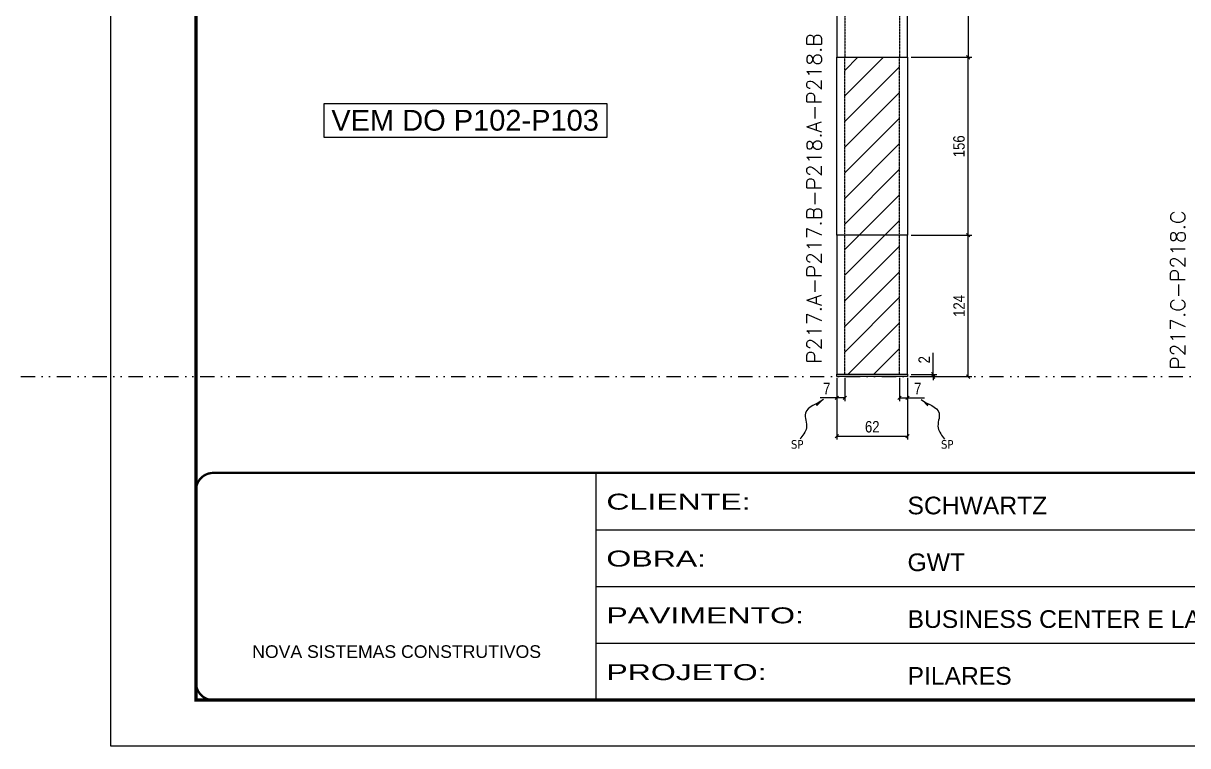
# Model space of a CAD drawing. Extents: x 13379 to 23315, y 867 to 16997.
# Drawn here: x 19105 to 20126, y 7758 to 8392 of the extents above; entities that cross this region are included whole.
import ezdxf
from ezdxf.enums import TextEntityAlignment as Align

# ---------------------------------------------------------------- set-up
doc = ezdxf.new("R2010")
doc.units = 0
for name, pattern in [('CONTINUO', [0]), ('DASHED', [0.75, 0.5, -0.25]), ('DIVIDE2', [0.625, 0.25, -0.125, 0, -0.125, 0, -0.125]), ('HIDDEN', [0.375, 0.25, -0.125])]:
    doc.linetypes.add(name, pattern=pattern)
for name, color, linetype in [('COTA', 241, 'Continuous'), ('Nível', 160, 'Continuous'), ('Painéis', 200, 'Continuous'), ('Sarrafo de Pressão', 42, 'HIDDEN'), ('texto', 7, 'Continuous'), ('TEXTO_GERAL', 7, 'Continuous')]:
    doc.layers.add(name, color=color, linetype=linetype)
for name, color, linetype, lineweight in [('Folhas', 255, 'Continuous', 9), ('Hachura', 251, 'Continuous', 9), ('SARRAFO DE PRESSAO', 251, 'DASHED', 9), ('Texto Seção', 7, 'Continuous', 15)]:
    doc.layers.add(name, color=color, linetype=linetype, lineweight=lineweight)
doc.styles.add('ARIAL', font='arial.ttf')
doc.styles.add('COTA TECNICA', font='techl___.ttf', dxfattribs={"height": 10})
doc.styles.add('COTA TECNICA-50', font='techl___.ttf', dxfattribs={"height": 10})
doc.styles.add('REGUA-120', font='ROMANS.shx', dxfattribs={"height": 15})
doc.styles.get("Standard").update_dxf_attribs({"font": 'arial.ttf'})
doc.styles.add('Tecnologia', font='')
doc.styles.get('Tecnologia').set_extended_font_data('Forgotten Futurist')
doc.dimstyles.new('COTA PAINEL-50', dxfattribs={"dimtxt": 10, "dimasz": 3, "dimexe": 3, "dimexo": 3, "dimgap": 3, "dimtad": 1, "dimdec": 1, "dimzin": 12, "dimdsep": 46, "dimtxsty": 'COTA TECNICA-50', "dimblk1": 'OBLIQUE', "dimblk2": 'OBLIQUE', "dimsah": 1, "dimcen": 0.9, "dimclrd": 4, "dimclre": 4, "dimclrt": 240, "dimadec": 1, "dimazin": 3, "dimtfac": 1, "dimtdec": 1, "dimtmove": 0, "dimatfit": 3, "dimfxl": 1, "dimtolj": 1, "dimtzin": 12, "dimarcsym": 0})
doc.dimstyles.new('PAINEL', dxfattribs={"dimtxt": 10, "dimasz": 3, "dimexe": 3, "dimexo": 3, "dimgap": 3, "dimtad": 1, "dimdec": 1, "dimzin": 12, "dimdsep": 46, "dimtxsty": 'COTA TECNICA', "dimblk1": 'OBLIQUE', "dimblk2": 'OBLIQUE', "dimsah": 1, "dimcen": 0.9, "dimclrd": 4, "dimclre": 4, "dimclrt": 240, "dimadec": 1, "dimazin": 3, "dimtfac": 1, "dimtdec": 1, "dimtmove": 0, "dimatfit": 3, "dimfxl": 1, "dimtolj": 1, "dimtzin": 12, "dimarcsym": 0})
doc.dimstyles.get("Standard").update_dxf_attribs({"dimtxt": 0.18, "dimasz": 0.18, "dimexe": 0.18, "dimexo": 0.0625, "dimgap": 0.09, "dimtad": 0, "dimtih": 1, "dimtoh": 1, "dimdec": 4, "dimzin": 0, "dimdsep": 46, "dimtxsty": 'Standard', "dimcen": 0.09, "dimadec": 0, "dimazin": 0, "dimtfac": 1, "dimtdec": 4, "dimtofl": 0, "dimtmove": 0, "dimatfit": 3, "dimfxl": 1, "dimtolj": 1, "dimtzin": 0, "dimarcsym": 0})

# ---------------------------------------------------------------- blocks, each defined once
blk = doc.blocks.new('9999999999')
at = {"color": 30, "linetype": 'CONTINUO'}
for p, q in [((98564.6, 34230.2), (98564.6, 34429.4)), ((98564.6, 34379.6), (99584, 34379.6)), ((98564.6, 34329.8), (99488, 34329.8)), ((98564.6, 34280), (99488, 34280))]:
    blk.add_line(p, q, dxfattribs=at)
at = {"color": 30, "linetype": 'CONTINUO', "const_width": 2}
blk.add_lwpolyline([(99584, 34230.2), (99584, 34414.4, 0.414214), (99569, 34429.4), (98229, 34429.4, 0.414214), (98214, 34414.4), (98214, 34245.2, 0.414214), (98229, 34230.2), (99584, 34230.2)], format="xyb", dxfattribs=at)
at = {"layer": 'Folhas'}
blk.add_lwpolyline([(98139, 34190.2), (99624, 34190.2), (99624, 35240.2), (98139, 35240.2)], close=True, dxfattribs=at)
at = {"layer": 'Folhas', "color": 30, "const_width": 3}
blk.add_lwpolyline([(98214, 34230.2), (99584, 34230.2), (99584, 35200.2), (98214, 35200.2)], close=True, dxfattribs=at)
at = {"color": 7, "linetype": 'Continuous', "ltscale": 5, "style": 'ARIAL'}
for s, height, p in [('SCHWARTZ', 15.48, (98837.7, 34393.1)), ('GWT', 15.48, (98837.7, 34343.3)), ('BUSINESS CENTER E LAZER', 15.483, (98837.7, 34293.5)), ('NOVA SISTEMAS CONSTRUTIVOS', 11.059, (98263.2, 34267.2)), ('PILARES', 15.48, (98837.7, 34243.7))]:
    blk.add_text(s, height=height, dxfattribs=at).set_placement(p)
at = {"layer": 'Folhas', "color": 7, "style": 'Tecnologia', "width": 1.5}
for s, p in [('CLIENTE:', (98573.7, 34397.2)), ('OBRA:', (98573.7, 34347.3)), ('PAVIMENTO:', (98573.7, 34297.5)), ('PROJETO:', (98573.7, 34247.7))]:
    blk.add_text(s, height=14, dxfattribs=at).set_placement(p)
blk = doc.blocks.new('_Oblique')
at = {"color": 0, "linetype": 'ByBlock', "lineweight": -2}
blk.add_line((-0.5, -0.5), (0.5, 0.5), dxfattribs=at)
blk = doc.blocks.new('*D1059')
at = {"layer": 'COTA', "color": 4, "lineweight": -2, "transparency": 16777216}
for p, q in [((19818.3, 8081.1), (19818.3, 8027)), ((19880.3, 8081.1), (19880.3, 8027)), ((19818.3, 8030), (19880.3, 8030))]:
    blk.add_line(p, q, dxfattribs=at)
at = {"layer": 'Defpoints', "color": 0, "transparency": 16777216}
for p in [(19818.3, 8084.1), (19880.3, 8084.1), (19880.3, 8030)]:
    blk.add_point(p, dxfattribs=at)
at = {"layer": 'COTA', "color": 4, "lineweight": -2, "transparency": 16777216, "xscale": 3, "yscale": 3, "zscale": 3, "rotation": 180}
blk.add_blockref('_Oblique', (19818.3, 8030), dxfattribs=at)
at = {"layer": 'COTA', "color": 4, "lineweight": -2, "transparency": 16777216, "xscale": 3, "yscale": 3, "zscale": 3}
blk.add_blockref('_Oblique', (19880.3, 8030), dxfattribs=at)
at = {"layer": 'COTA', "color": 240, "transparency": 16777216, "insert": (19849.3, 8038.1), "char_height": 10, "attachment_point": 5, "style": 'COTA TECNICA'}
blk.add_mtext('\\A1;62', dxfattribs=at)
blk = doc.blocks.new('*D1060')
at = {"layer": 'COTA', "color": 4, "lineweight": -2, "transparency": 16777216}
for p, q in [((19883.3, 8206.1), (19936.5, 8206.1)), ((19933.5, 8082.1), (19933.5, 8206.1)), ((19883.3, 8082.1), (19936.5, 8082.1))]:
    blk.add_line(p, q, dxfattribs=at)
at = {"layer": 'Defpoints', "color": 0, "transparency": 16777216}
for p in [(19880.3, 8206.1), (19933.5, 8206.1), (19880.3, 8082.1)]:
    blk.add_point(p, dxfattribs=at)
at = {"layer": 'COTA', "color": 4, "lineweight": -2, "transparency": 16777216, "xscale": 3, "yscale": 3, "zscale": 3}
for p, rotation in [((19933.5, 8206.1), 90), ((19933.5, 8082.1), 270)]:
    blk.add_blockref('_Oblique', p, dxfattribs=dict(at, rotation=rotation))
at = {"layer": 'COTA', "color": 240, "transparency": 16777216, "insert": (19925.4, 8144.1), "char_height": 10, "attachment_point": 5, "rotation": 90, "style": 'COTA TECNICA-50'}
blk.add_mtext('\\A1;124', dxfattribs=at)
blk = doc.blocks.new('*D1061')
at = {"layer": 'COTA', "color": 4, "lineweight": -2, "transparency": 16777216}
for p, q in [((19902.8, 8084.1), (19902.8, 8102.9)), ((19883.3, 8084.1), (19905.8, 8084.1)), ((19883.3, 8082.1), (19905.8, 8082.1)), ((19902.8, 8082.1), (19902.8, 8084.1)), ((19902.8, 8082.1), (19902.8, 8079.1))]:
    blk.add_line(p, q, dxfattribs=at)
at = {"layer": 'Defpoints', "color": 0, "transparency": 16777216}
for p in [(19880.3, 8084.1), (19880.3, 8082.1), (19902.8, 8082.1)]:
    blk.add_point(p, dxfattribs=at)
at = {"layer": 'COTA', "color": 4, "lineweight": -2, "transparency": 16777216, "xscale": 3, "yscale": 3, "zscale": 3}
for p, rotation in [((19902.8, 8084.1), 270), ((19902.8, 8082.1), 90)]:
    blk.add_blockref('_Oblique', p, dxfattribs=dict(at, rotation=rotation))
at = {"layer": 'COTA', "color": 240, "transparency": 16777216, "insert": (19894.8, 8096.9), "char_height": 10, "attachment_point": 5, "rotation": 90, "style": 'COTA TECNICA-50'}
blk.add_mtext('\\A1;2', dxfattribs=at)
blk = doc.blocks.new('*D1062')
at = {"layer": 'COTA', "color": 4, "lineweight": -2, "transparency": 16777216}
for p, q in [((19818.3, 8079.1), (19818.3, 8060.6)), ((19825.3, 8081.1), (19825.3, 8060.6)), ((19818.3, 8063.6), (19803.6, 8063.6)), ((19825.3, 8063.6), (19818.3, 8063.6))]:
    blk.add_line(p, q, dxfattribs=at)
at = {"layer": 'Defpoints', "color": 0, "transparency": 16777216}
for p in [(19818.3, 8082.1), (19825.3, 8084.1), (19818.3, 8063.6)]:
    blk.add_point(p, dxfattribs=at)
at = {"layer": 'COTA', "color": 4, "lineweight": -2, "transparency": 16777216, "xscale": 3, "yscale": 3, "zscale": 3, "rotation": 180}
blk.add_blockref('_Oblique', (19818.3, 8063.6), dxfattribs=at)
at = {"layer": 'COTA', "color": 4, "lineweight": -2, "transparency": 16777216, "xscale": 3, "yscale": 3, "zscale": 3}
blk.add_blockref('_Oblique', (19825.3, 8063.6), dxfattribs=at)
at = {"layer": 'COTA', "color": 240, "transparency": 16777216, "insert": (19809.4, 8071.7), "char_height": 10, "attachment_point": 5, "style": 'COTA TECNICA-50'}
blk.add_mtext('\\A1;7', dxfattribs=at)
blk = doc.blocks.new('*D1063')
at = {"layer": 'COTA', "color": 4, "lineweight": -2, "transparency": 16777216}
for p, q in [((19873.3, 8081.1), (19873.3, 8060.6)), ((19880.3, 8079.1), (19880.3, 8060.6)), ((19873.3, 8063.6), (19880.3, 8063.6)), ((19880.3, 8063.6), (19895, 8063.6))]:
    blk.add_line(p, q, dxfattribs=at)
at = {"layer": 'Defpoints', "color": 0, "transparency": 16777216}
for p in [(19873.3, 8084.1), (19880.3, 8082.1), (19880.3, 8063.6)]:
    blk.add_point(p, dxfattribs=at)
at = {"layer": 'COTA', "color": 4, "lineweight": -2, "transparency": 16777216, "xscale": 3, "yscale": 3, "zscale": 3, "rotation": 180}
blk.add_blockref('_Oblique', (19873.3, 8063.6), dxfattribs=at)
at = {"layer": 'COTA', "color": 4, "lineweight": -2, "transparency": 16777216, "xscale": 3, "yscale": 3, "zscale": 3}
blk.add_blockref('_Oblique', (19880.3, 8063.6), dxfattribs=at)
at = {"layer": 'COTA', "color": 240, "transparency": 16777216, "insert": (19889.2, 8071.7), "char_height": 10, "attachment_point": 5, "style": 'COTA TECNICA-50'}
blk.add_mtext('\\A1;7', dxfattribs=at)
blk = doc.blocks.new('*D1079')
at = {"layer": 'COTA', "color": 4, "lineweight": -2, "transparency": 16777216}
for p, q in [((19883.3, 8362.1), (19936.5, 8362.1)), ((19933.5, 8206.1), (19933.5, 8362.1)), ((19883.3, 8206.1), (19936.5, 8206.1))]:
    blk.add_line(p, q, dxfattribs=at)
at = {"layer": 'Defpoints', "color": 0, "transparency": 16777216}
for p in [(19880.3, 8362.1), (19933.5, 8362.1), (19880.3, 8206.1)]:
    blk.add_point(p, dxfattribs=at)
at = {"layer": 'COTA', "color": 4, "lineweight": -2, "transparency": 16777216, "xscale": 3, "yscale": 3, "zscale": 3}
for p, rotation in [((19933.5, 8362.1), 90), ((19933.5, 8206.1), 270)]:
    blk.add_blockref('_Oblique', p, dxfattribs=dict(at, rotation=rotation))
at = {"layer": 'COTA', "color": 240, "transparency": 16777216, "insert": (19925.4, 8284.1), "char_height": 10, "attachment_point": 5, "rotation": 90, "style": 'COTA TECNICA'}
blk.add_mtext('\\A1;156', dxfattribs=at)
blk = doc.blocks.new('*D1084')
at = {"layer": 'COTA', "color": 4, "lineweight": -2, "transparency": 16777216}
for p, q in [((19883.3, 8502.1), (19936.5, 8502.1)), ((19933.5, 8502.1), (19933.5, 8362.1)), ((19883.3, 8362.1), (19936.5, 8362.1))]:
    blk.add_line(p, q, dxfattribs=at)
at = {"layer": 'Defpoints', "color": 0, "transparency": 16777216}
for p in [(19880.3, 8502.1), (19880.3, 8362.1), (19933.5, 8362.1)]:
    blk.add_point(p, dxfattribs=at)
at = {"layer": 'COTA', "color": 4, "lineweight": -2, "transparency": 16777216, "xscale": 3, "yscale": 3, "zscale": 3}
for p, rotation in [((19933.5, 8502.1), 90), ((19933.5, 8362.1), 270)]:
    blk.add_blockref('_Oblique', p, dxfattribs=dict(at, rotation=rotation))
at = {"layer": 'COTA', "color": 240, "transparency": 16777216, "insert": (19925.4, 8432.1), "char_height": 10, "attachment_point": 5, "rotation": 90, "style": 'COTA TECNICA'}
blk.add_mtext('\\A1;140', dxfattribs=at)

msp = doc.modelspace()

# ---------------------------------------------------------------- hatches: boundary and pattern name
at = {"layer": 'Hachura', "linetype": 'ByBlock'}
h = msp.add_hatch(dxfattribs=at)
h.set_pattern_fill('ANSI31', color=256, scale=5)
h.set_pattern_definition([(45, (1731.086, 0), (-11.22532, 11.22532), [])])
h.paths.add_polyline_path([(19873.31, 8206.14), (19825.31, 8206.14), (19825.31, 8084.14), (19873.31, 8084.14)])
h.paths.add_polyline_path([(19873.31, 8362.14), (19825.31, 8362.14), (19825.31, 8206.14), (19873.31, 8206.14)])

# ---------------------------------------------------------------- linework, layer by layer
at = {"layer": 'Nível', "color": 4, "linetype": 'DIVIDE2', "ltscale": 50}
msp.add_line((13378.94, 8082.14), (21112.79, 8082.14), dxfattribs=at)
at = {"layer": 'Painéis'}
for p, q in [((19818.31, 8206.14), (19818.31, 8362.14)), ((19880.31, 8362.14), (19880.31, 8206.14))]:
    msp.add_line(p, q, dxfattribs=at)
for points in [[(19818.31, 8362.14), (19880.31, 8362.14), (19880.31, 8502.14), (19818.31, 8502.14)], [(19818.31, 8084.14), (19880.31, 8084.14), (19880.31, 8206.14), (19818.31, 8206.14)], [(19818.31, 8084.14), (19880.31, 8084.14), (19880.31, 8082.14), (19818.31, 8082.14)]]:
    msp.add_lwpolyline(points, close=True, dxfattribs=at)
at = {"layer": 'Sarrafo de Pressão'}
for p, q in [((19825.31, 8502.14), (19825.31, 8362.14)), ((19873.31, 8502.14), (19873.31, 8362.14)), ((19825.31, 8206.14), (19825.31, 8362.14)), ((19873.31, 8206.14), (19873.31, 8362.14)), ((19825.31, 8084.14), (19825.31, 8206.14)), ((19873.31, 8084.14), (19873.31, 8206.14))]:
    msp.add_line(p, q, dxfattribs=at)
at = {"layer": 'TEXTO_GERAL'}
msp.add_lwpolyline([(19368.71, 8321.74), (19616.7, 8321.74), (19616.7, 8291.65), (19368.71, 8291.65)], close=True, dxfattribs=at)

# ---------------------------------------------------------------- block references
at = {"layer": 'SARRAFO DE PRESSAO', "color": 6, "linetype": 'ByBlock'}
msp.add_blockref('9999999999', (-78957.48, -26431.71), dxfattribs=at)

# ---------------------------------------------------------------- texts
at = {"layer": 'texto', "color": 0, "char_height": 7.5, "attachment_point": 5}
for insert in [(19783.54, 8022.65), (19915.09, 8022.65)]:
    msp.add_mtext('{\\fTahoma|b0|i0|c0|p34;\\C4;SP}', dxfattribs=dict(at, insert=insert))
at = {"layer": 'Texto Seção', "char_height": 13, "width": 285.3299, "rotation": 90, "style": 'REGUA-120'}
for s, insert, attachment_point in [('P217.A-P217.B-P218.A-P218.B', (19804.84, 8093.4), 7), ('P217.C-P218.C', (20110.79, 8088.29), 1)]:
    msp.add_mtext(s, dxfattribs=dict(at, insert=insert, attachment_point=attachment_point))
at = {"layer": 'TEXTO_GERAL', "style": 'ARIAL'}
msp.add_text('VEM DO P102-P103', height=18.1982, dxfattribs=at).set_placement((19492.35, 8306.9), align=Align.MIDDLE_CENTER)

# ---------------------------------------------------------------- dimensions: what is measured, and where the dimension line sits
at = {"layer": 'COTA'}
for base, p1, p2, angle, dimstyle, picture, middle in [((19933.48, 8362.14), (19880.31, 8502.14), (19880.31, 8362.14), 90, 'PAINEL', '*D1084', (19925.37, 8432.14)), ((19933.48, 8362.14), (19880.31, 8206.14), (19880.31, 8362.14), 90, 'PAINEL', '*D1079', (19925.37, 8284.14)), ((19933.48, 8206.14), (19880.31, 8082.14), (19880.31, 8206.14), 90, 'COTA PAINEL-50', '*D1060', (19925.4, 8144.14)), ((19818.31, 8063.63), (19825.31, 8084.14), (19818.31, 8082.14), 180, 'COTA PAINEL-50', '*D1062', (19809.45, 8071.71))]:
    dim = msp.add_linear_dim(base=base, p1=p1, p2=p2, angle=angle, dimstyle=dimstyle, dxfattribs=at)
    dim.commit()
    dim.dimension.update_dxf_attribs({"geometry": picture, "text_midpoint": middle})
dim = msp.add_linear_dim(base=(19902.84, 8082.14), p1=(19880.31, 8084.14), p2=(19880.31, 8082.14), angle=90, dimstyle='COTA PAINEL-50', dxfattribs=at)
dim.commit()
dim.dimension.update_dxf_attribs({"geometry": '*D1061', "text_midpoint": (19902.84, 8096.89), "dimtype": 160})
dim = msp.add_linear_dim(base=(19880.31, 8029.97), p1=(19818.31, 8084.14), p2=(19880.31, 8084.14), dimstyle='PAINEL', override={"dimarcsym": 2}, dxfattribs=at)
dim.commit()
dim.dimension.update_dxf_attribs({"geometry": '*D1059', "text_midpoint": (19849.31, 8038.07)})
dim = msp.add_linear_dim(base=(19880.31, 8063.63), p1=(19873.31, 8084.14), p2=(19880.31, 8082.14), dimstyle='COTA PAINEL-50', dxfattribs=at)
dim.commit()
dim.dimension.update_dxf_attribs({"geometry": '*D1063', "text_midpoint": (19889.18, 8071.71)})

# ---------------------------------------------------------------- leaders
at = {"layer": 'COTA', "path_type": 1}
for points in [[(19806.48, 8061.96), (19790.7, 8050.13), (19791.62, 8037.12), (19786.07, 8027.34)], [(19892.14, 8061.96), (19907.93, 8050.13), (19907, 8037.12), (19912.55, 8027.34)]]:
    msp.add_leader(points, dimstyle='Standard', override={"dimasz": 8}, dxfattribs=at)

doc.saveas('drawing.dxf')
